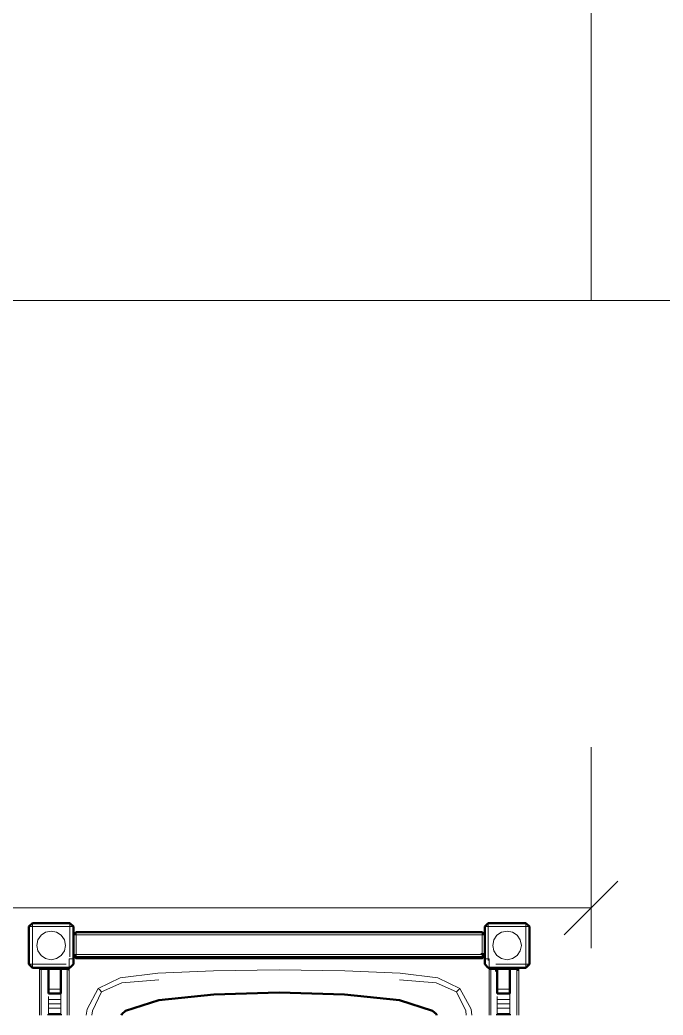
# Model space of a CAD drawing. Header units: metres. Extents: x 10 to 831, y 10 to 584.
# Drawn here: x 625.37 to 649.35, y 320 to 357.13 of the extents above; entities that cross this region are included whole.
import ezdxf

# ---------------------------------------------------------------- set-up
doc = ezdxf.new("R2010")
doc.units = ezdxf.units.M
for name, color, linetype, lineweight in [('CUT', 7, 'Continuous', 50), ('DIM', 1, 'Continuous', 13), ('VIS', 8, 'Continuous', 13)]:
    doc.layers.add(name, color=color, linetype=linetype, lineweight=lineweight)

msp = doc.modelspace()

# ---------------------------------------------------------------- linework, layer by layer
at = {"layer": 'CUT'}
for p, q in [((625.7, 323.3), (625.833, 323.433)), ((625.833, 323.433), (627.233, 323.433)), ((627.233, 323.433), (627.367, 323.3)), ((642.7, 323.3), (642.833, 323.433)), ((642.833, 323.433), (644.233, 323.433)), ((644.233, 323.433), (644.367, 323.3)), ((625.7, 321.9), (625.7, 323.3)), ((627.367, 323.3), (627.367, 321.9)), ((627.367, 323), (627.467, 323.1)), ((627.467, 323.1), (642.6, 323.1)), ((642.6, 323.1), (642.7, 323)), ((642.7, 321.9), (642.7, 323.3)), ((644.367, 323.3), (644.367, 321.9)), ((627.367, 322.267), (627.367, 323)), ((642.7, 323), (642.7, 322.267)), ((627.467, 322.167), (627.367, 322.267)), ((642.6, 322.167), (627.467, 322.167)), ((642.7, 322.267), (642.6, 322.167)), ((625.833, 321.767), (625.7, 321.9)), ((627.233, 321.767), (625.833, 321.767)), ((626.433, 321.317), (626.433, 321.767)), ((626.433, 321.767), (626.9, 321.767)), ((626.9, 321.767), (626.9, 321.317)), ((627.367, 321.9), (627.233, 321.767)), ((642.833, 321.767), (642.7, 321.9)), ((644.233, 321.767), (642.833, 321.767)), ((643.167, 321.317), (643.167, 321.767)), ((643.167, 321.767), (643.633, 321.767)), ((643.633, 321.767), (643.633, 321.317)), ((644.367, 321.9), (644.233, 321.767)), ((626.433, 320.968), (626.433, 321.317)), ((626.9, 321.317), (626.9, 320.968)), ((643.167, 320.968), (643.167, 321.317)), ((643.633, 321.317), (643.633, 320.968)), ((626.433, 320.919), (626.433, 320.968)), ((626.433, 320.825), (626.433, 320.919)), ((626.433, 320.808), (626.433, 320.825)), ((626.9, 320.968), (626.9, 320.919)), ((626.9, 320.919), (626.9, 320.825)), ((626.9, 320.825), (626.9, 320.808)), ((632.6, 320.774), (635.033, 320.838)), ((635.033, 320.838), (637.467, 320.774)), ((643.167, 320.919), (643.167, 320.968)), ((643.167, 320.825), (643.167, 320.919)), ((643.167, 320.808), (643.167, 320.825)), ((643.633, 320.968), (643.633, 320.919)), ((643.633, 320.919), (643.633, 320.825)), ((643.633, 320.825), (643.633, 320.808)), ((626.9, 320.808), (626.433, 320.808)), ((629.31, 320.162), (630.549, 320.562)), ((630.549, 320.562), (632.6, 320.774)), ((637.467, 320.774), (639.518, 320.562)), ((639.518, 320.562), (640.757, 320.162)), ((643.633, 320.808), (643.167, 320.808)), ((629.168, 320.029), (629.31, 320.162)), ((640.757, 320.162), (640.899, 320.029)), ((626.433, 320.022), (626.433, 320.039)), ((626.433, 320.039), (626.9, 320.039)), ((626.433, 320), (626.433, 320.022)), ((626.9, 320.039), (626.9, 320.022)), ((626.9, 320.022), (626.9, 320)), ((629.157, 320), (629.168, 320.029)), ((640.899, 320.029), (640.909, 320)), ((643.167, 320.022), (643.167, 320.039)), ((643.167, 320.039), (643.633, 320.039)), ((643.167, 320), (643.167, 320.022)), ((643.633, 320.039), (643.633, 320.022)), ((643.633, 320.022), (643.633, 320))]:
    msp.add_line(p, q, dxfattribs=at)
at = {"layer": 'DIM'}
for p, q in [((646.667, 330), (646.667, 322.5)), ((645.667, 323), (647.667, 325)), ((526.667, 324), (646.667, 324))]:
    msp.add_line(p, q, dxfattribs=at)
at = {"layer": 'VIS'}
for p, q in [((646.667, 346.667), (646.667, 413.733)), ((646.667, 413.6), (646.667, 346.667)), ((526.667, 346.667), (646.667, 346.667)), ((646.667, 346.667), (526.667, 346.667)), ((646.667, 346.667), (654.536, 346.667)), ((654.402, 346.667), (646.667, 346.667)), ((625.7, 323.3), (625.833, 323.433)), ((625.7, 323.3), (625.833, 323.433)), ((625.833, 323.433), (625.833, 323.3)), ((625.833, 323.433), (627.233, 323.433)), ((625.833, 323.433), (625.833, 323.433)), ((625.833, 323.433), (627.233, 323.433)), ((627.233, 323.433), (627.367, 323.3)), ((627.233, 323.3), (627.233, 323.433)), ((627.233, 323.433), (627.233, 323.433)), ((627.367, 323.3), (627.233, 323.433)), ((642.7, 323.3), (642.833, 323.433)), ((642.7, 323.3), (642.833, 323.433)), ((642.833, 323.433), (642.833, 323.3)), ((642.833, 323.433), (644.233, 323.433)), ((642.833, 323.433), (642.833, 323.433)), ((642.833, 323.433), (644.233, 323.433)), ((644.233, 323.433), (644.367, 323.3)), ((644.233, 323.3), (644.233, 323.433)), ((644.233, 323.433), (644.233, 323.433)), ((644.367, 323.3), (644.233, 323.433)), ((625.833, 323.3), (625.7, 323.3)), ((625.7, 321.9), (625.7, 323.3)), ((625.7, 323.3), (625.7, 323.3)), ((625.7, 321.9), (625.7, 323.3)), ((625.833, 323.3), (625.833, 321.9)), ((627.233, 323.3), (625.833, 323.3)), ((626.156, 322.977), (626.329, 323.093)), ((626.329, 323.093), (626.533, 323.133)), ((626.533, 323.133), (626.737, 323.093)), ((626.737, 323.093), (626.91, 322.977)), ((627.367, 323.3), (627.233, 323.3)), ((627.233, 322.18), (627.233, 323.3)), ((627.367, 323.3), (627.367, 322.88)), ((627.367, 323.3), (627.367, 323.3)), ((627.367, 323.3), (627.367, 321.9)), ((627.367, 323), (627.467, 323.1)), ((627.367, 323), (627.467, 323.1)), ((627.467, 323.1), (627.417, 323.05)), ((627.467, 323), (627.467, 323.1)), ((627.467, 323.1), (627.467, 323.05)), ((642.6, 323.1), (627.467, 323.1)), ((627.467, 323.1), (642.6, 323.1)), ((627.467, 323.1), (627.467, 323.1)), ((627.467, 323.1), (627.467, 323)), ((627.467, 323.1), (627.467, 323.1)), ((627.467, 323.1), (642.6, 323.1)), ((627.467, 323.1), (642.6, 323.1)), ((642.7, 323), (642.6, 323.1)), ((642.6, 323.1), (642.6, 323)), ((642.6, 323.1), (642.7, 323)), ((642.6, 323.1), (642.6, 323.1)), ((642.6, 323.1), (642.7, 323)), ((642.6, 323), (642.6, 323.1)), ((642.6, 323.1), (642.6, 323.1)), ((642.7, 323), (642.6, 323.1)), ((642.833, 323.3), (642.7, 323.3)), ((642.7, 322.18), (642.7, 323.3)), ((642.7, 323.3), (642.7, 323.3)), ((642.7, 321.9), (642.7, 323.3)), ((642.833, 323.3), (642.833, 322.04)), ((644.233, 323.3), (642.833, 323.3)), ((643.156, 322.977), (643.329, 323.093)), ((643.329, 323.093), (643.533, 323.133)), ((643.533, 323.133), (643.737, 323.093)), ((643.737, 323.093), (643.91, 322.977)), ((644.367, 323.3), (644.233, 323.3)), ((644.233, 321.9), (644.233, 323.3)), ((644.367, 323.3), (644.367, 321.9)), ((644.367, 323.3), (644.367, 323.3)), ((644.367, 323.3), (644.367, 321.9)), ((626, 322.6), (626.041, 322.804)), ((626.041, 322.804), (626.156, 322.977)), ((626.91, 322.977), (627.026, 322.804)), ((627.026, 322.804), (627.067, 322.6)), ((627.467, 323), (627.367, 323)), ((627.367, 322.267), (627.367, 323)), ((627.367, 323), (627.367, 323)), ((627.367, 322.267), (627.367, 323)), ((627.467, 323), (642.6, 323)), ((627.467, 322.467), (627.467, 323)), ((627.467, 323), (627.467, 322.267)), ((642.6, 323), (627.467, 323)), ((642.6, 323), (642.7, 323)), ((642.6, 323), (642.6, 322.333)), ((642.7, 323), (642.6, 323)), ((642.6, 322.267), (642.6, 323)), ((642.7, 323), (642.65, 323)), ((642.7, 322.2), (642.7, 323)), ((642.7, 323), (642.7, 322.2)), ((642.7, 323), (642.7, 323)), ((642.7, 323), (642.7, 323)), ((642.7, 323), (642.7, 322.267)), ((642.7, 323), (642.7, 322.267)), ((642.7, 322.9), (642.7, 322.9)), ((642.7, 322.9), (642.7, 322.3)), ((643, 322.6), (643.041, 322.804)), ((643.041, 322.804), (643.156, 322.977)), ((643.91, 322.977), (644.026, 322.804)), ((644.026, 322.804), (644.067, 322.6)), ((626.041, 322.396), (626, 322.6)), ((626.156, 322.223), (626.041, 322.396)), ((627.026, 322.396), (626.91, 322.223)), ((627.067, 322.6), (627.026, 322.396)), ((643.041, 322.396), (643, 322.6)), ((643.156, 322.223), (643.041, 322.396)), ((644.026, 322.396), (643.91, 322.223)), ((644.067, 322.6), (644.026, 322.396)), ((626.329, 322.107), (626.156, 322.223)), ((626.533, 322.067), (626.329, 322.107)), ((626.737, 322.107), (626.533, 322.067)), ((626.91, 322.223), (626.737, 322.107)), ((627.2, 322.1), (627.2, 320)), ((627.2, 322.1), (627.335, 322.1)), ((627.2, 322.1), (627.2, 322.1)), ((627.467, 322.167), (627.367, 322.267)), ((627.367, 322.267), (627.467, 322.267)), ((627.367, 322.267), (627.367, 322.267)), ((627.467, 322.167), (627.367, 322.267)), ((627.367, 322.2), (627.467, 322.1)), ((627.367, 322.2), (627.367, 322.2)), ((627.367, 322.18), (627.367, 322.04)), ((627.467, 322.267), (627.467, 322.167)), ((627.467, 322.267), (642.6, 322.267)), ((642.6, 322.167), (627.467, 322.167)), ((627.467, 322.167), (627.467, 322.167)), ((642.6, 322.167), (627.467, 322.167)), ((627.467, 322.1), (627.467, 322.15)), ((627.467, 322.1), (642.6, 322.1)), ((642.7, 322.3), (642.554, 322.3)), ((642.6, 322.267), (642.7, 322.267)), ((642.7, 322.267), (642.6, 322.167)), ((642.6, 322.167), (642.6, 322.267)), ((642.7, 322.267), (642.6, 322.167)), ((642.6, 322.1), (642.7, 322.2)), ((642.6, 322.167), (642.6, 322.167)), ((642.6, 322.1), (642.6, 322.1)), ((642.7, 322.2), (642.65, 322.2)), ((642.7, 322.2), (642.65, 322.15)), ((642.7, 322.3), (642.7, 322.3)), ((642.7, 322.267), (642.7, 322.267)), ((642.7, 322.2), (642.7, 322.2)), ((642.867, 322.1), (642.732, 322.1)), ((642.867, 321.833), (642.867, 322.1)), ((642.867, 322.1), (642.867, 321.7)), ((642.867, 322.1), (642.867, 322.1)), ((643.329, 322.107), (643.156, 322.223)), ((643.533, 322.067), (643.329, 322.107)), ((643.737, 322.107), (643.533, 322.067)), ((643.91, 322.223), (643.737, 322.107)), ((625.833, 321.767), (625.7, 321.9)), ((625.7, 321.9), (625.833, 321.9)), ((625.7, 321.9), (625.7, 321.9)), ((625.833, 321.767), (625.7, 321.9)), ((625.833, 321.9), (625.833, 321.767)), ((625.833, 321.9), (627.093, 321.9)), ((626.953, 321.767), (625.833, 321.767)), ((625.833, 321.767), (625.833, 321.767)), ((627.233, 321.767), (625.833, 321.767)), ((626.167, 321.767), (626.1, 321.7)), ((626.1, 321.7), (626.167, 321.7)), ((626.1, 321.7), (626.1, 320)), ((626.2, 321.767), (626.15, 321.717)), ((626.167, 321.7), (626.167, 321.767)), ((626.167, 321.767), (626.167, 321.733)), ((626.167, 321.767), (626.167, 321.767)), ((626.167, 321.767), (627.133, 321.767)), ((627.133, 321.767), (626.167, 321.767)), ((626.167, 321.7), (627.133, 321.7)), ((626.167, 320), (626.167, 321.7)), ((626.2, 321.767), (626.2, 321.717)), ((626.2, 321.767), (626.2, 321.767)), ((627.1, 321.767), (626.2, 321.767)), ((626.2, 321.767), (627.1, 321.767)), ((626.433, 321.767), (626.433, 321.621)), ((626.433, 321.767), (626.433, 321.767)), ((626.967, 321.767), (626.433, 321.767)), ((626.433, 321.767), (626.433, 321.767)), ((626.433, 321.767), (626.433, 321.094)), ((626.433, 321.767), (626.9, 321.767)), ((626.433, 321.767), (626.9, 321.767)), ((626.433, 321.767), (626.433, 321.317)), ((626.9, 320), (626.9, 321.767)), ((626.9, 321.767), (626.9, 321.767)), ((626.9, 321.317), (626.9, 321.767)), ((626.967, 321.767), (626.967, 321.767)), ((627.2, 321.667), (627.1, 321.767)), ((627.1, 321.767), (627.1, 321.717)), ((627.1, 321.767), (627.15, 321.717)), ((627.1, 321.767), (627.1, 321.767)), ((627.2, 321.7), (627.133, 321.767)), ((627.133, 321.767), (627.133, 321.7)), ((627.133, 321.767), (627.2, 321.7)), ((627.133, 321.767), (627.133, 321.767)), ((627.133, 321.7), (627.2, 321.7)), ((627.133, 321.7), (627.133, 320)), ((627.2, 321.7), (627.167, 321.7)), ((627.2, 321.7), (627.2, 321.7)), ((627.2, 320), (627.2, 321.7)), ((627.2, 321.7), (627.2, 320)), ((627.2, 321.667), (627.2, 321.667)), ((627.2, 320), (627.2, 321.667)), ((627.367, 321.9), (627.233, 321.767)), ((627.233, 321.767), (627.233, 321.767)), ((627.367, 321.9), (627.367, 321.9)), ((630.516, 321.568), (629.11, 321.393)), ((630.516, 321.568), (632.586, 321.656)), ((635.033, 321.686), (632.586, 321.656)), ((637.481, 321.656), (635.033, 321.686)), ((639.551, 321.568), (637.481, 321.656)), ((639.551, 321.568), (640.957, 321.393)), ((642.7, 321.9), (642.7, 321.9)), ((642.833, 321.767), (642.7, 321.9)), ((642.833, 321.767), (642.833, 321.767)), ((644.233, 321.767), (642.833, 321.767)), ((642.933, 321.767), (642.867, 321.7)), ((642.867, 321.7), (642.933, 321.7)), ((642.867, 321.7), (642.867, 320)), ((642.967, 321.767), (642.917, 321.717)), ((642.933, 321.767), (642.933, 321.733)), ((642.933, 321.7), (642.933, 321.767)), ((642.933, 321.767), (643.9, 321.767)), ((643.9, 321.767), (642.933, 321.767)), ((642.933, 321.767), (642.933, 321.767)), ((642.933, 321.7), (643.9, 321.7)), ((642.933, 320), (642.933, 321.7)), ((642.967, 321.767), (642.967, 321.717)), ((642.967, 321.767), (642.967, 321.767)), ((642.967, 321.767), (643.867, 321.767)), ((643.867, 321.767), (642.967, 321.767)), ((644.233, 321.767), (642.973, 321.767)), ((643.1, 321.767), (643.1, 321.621)), ((643.1, 321.767), (643.1, 321.767)), ((643.633, 321.767), (643.1, 321.767)), ((643.113, 321.9), (644.233, 321.9)), ((643.167, 321.767), (643.167, 321.767)), ((643.167, 321.767), (643.167, 321.094)), ((643.167, 321.767), (643.633, 321.767)), ((643.167, 321.767), (643.167, 321.317)), ((643.167, 321.767), (643.633, 321.767)), ((643.633, 321.767), (643.633, 321.767)), ((643.633, 320), (643.633, 321.767)), ((643.633, 321.767), (643.633, 321.767)), ((643.633, 321.317), (643.633, 321.767)), ((643.967, 321.667), (643.867, 321.767)), ((643.867, 321.767), (643.867, 321.717)), ((643.867, 321.767), (643.967, 321.667)), ((643.867, 321.767), (643.867, 321.767)), ((643.9, 321.767), (643.967, 321.7)), ((643.967, 321.7), (643.9, 321.767)), ((643.9, 321.767), (643.9, 321.7)), ((643.9, 321.767), (643.9, 321.767)), ((643.9, 321.7), (643.967, 321.7)), ((643.9, 321.7), (643.9, 320)), ((643.967, 321.667), (643.917, 321.667)), ((643.967, 321.7), (643.933, 321.7)), ((643.967, 321.7), (643.967, 320)), ((643.967, 320), (643.967, 321.7)), ((643.967, 321.7), (643.967, 321.7)), ((643.967, 321.667), (643.967, 320)), ((643.967, 321.667), (643.967, 321.667)), ((643.967, 320), (643.967, 321.667)), ((644.233, 321.9), (644.367, 321.9)), ((644.367, 321.9), (644.233, 321.767)), ((644.233, 321.767), (644.233, 321.9)), ((644.367, 321.9), (644.233, 321.767)), ((644.233, 321.767), (644.233, 321.767)), ((644.367, 321.9), (644.367, 321.9)), ((626.433, 320.968), (626.433, 321.317)), ((626.9, 321.317), (626.9, 320.968)), ((628.288, 320.998), (629.11, 321.393)), ((629.172, 321.201), (628.413, 320.874)), ((630.545, 321.32), (629.172, 321.201)), ((639.522, 321.32), (640.895, 321.201)), ((641.654, 320.874), (640.895, 321.201)), ((641.779, 320.998), (640.957, 321.393)), ((643.167, 320.968), (643.167, 321.317)), ((643.633, 321.317), (643.633, 320.968)), ((626.433, 320.968), (626.433, 320.808)), ((626.9, 320.968), (626.433, 320.968)), ((626.433, 320.919), (626.433, 320.968)), ((626.433, 320.919), (626.433, 320.825)), ((626.433, 320.808), (626.433, 320.825)), ((626.9, 320.968), (626.9, 320.808)), ((626.9, 320.808), (626.9, 320.968)), ((626.9, 320.919), (626.9, 320.968)), ((626.9, 320.825), (626.9, 320.919)), ((626.9, 320.808), (626.9, 320.825)), ((627.876, 320.22), (628.288, 320.998)), ((628.413, 320.874), (628.07, 320.159)), ((628.288, 320.998), (628.3, 320.986)), ((628.335, 320.951), (628.3, 320.986)), ((628.335, 320.951), (628.413, 320.874)), ((632.6, 320.774), (635.033, 320.838)), ((635.033, 320.838), (637.467, 320.774)), ((641.732, 320.951), (641.654, 320.874)), ((641.997, 320.159), (641.654, 320.874)), ((641.732, 320.951), (641.767, 320.986)), ((641.767, 320.986), (641.779, 320.998)), ((641.779, 320.998), (641.773, 320.992)), ((642.191, 320.22), (641.779, 320.998)), ((643.167, 320.968), (643.167, 320.808)), ((643.633, 320.968), (643.167, 320.968)), ((643.167, 320.919), (643.167, 320.968)), ((643.167, 320.919), (643.167, 320.825)), ((643.167, 320.808), (643.167, 320.825)), ((643.633, 320.968), (643.633, 320.808)), ((643.633, 320.808), (643.633, 320.968)), ((643.633, 320.919), (643.633, 320.968)), ((643.633, 320.825), (643.633, 320.919)), ((643.633, 320.808), (643.633, 320.825)), ((626.9, 320.808), (626.433, 320.808)), ((626.433, 320.808), (626.433, 320.808)), ((626.433, 320.808), (626.9, 320.808)), ((626.433, 320.583), (626.433, 320.696)), ((626.433, 320.424), (626.433, 320.583)), ((626.9, 320.583), (626.433, 320.583)), ((626.9, 320.808), (626.667, 320.808)), ((626.9, 320.808), (626.667, 320.808)), ((626.9, 320.808), (626.9, 320.808)), ((626.9, 320.808), (626.9, 320.583)), ((626.9, 320.808), (626.9, 320.808)), ((626.9, 320.583), (626.9, 320.424)), ((630.549, 320.562), (629.31, 320.162)), ((630.549, 320.562), (632.6, 320.774)), ((637.467, 320.774), (639.518, 320.562)), ((640.757, 320.162), (639.518, 320.562)), ((643.633, 320.808), (643.167, 320.808)), ((643.167, 320.808), (643.167, 320.808)), ((643.167, 320.808), (643.633, 320.808)), ((643.167, 320.583), (643.167, 320.696)), ((643.167, 320.424), (643.167, 320.583)), ((643.633, 320.583), (643.167, 320.583)), ((643.633, 320.808), (643.4, 320.808)), ((643.633, 320.808), (643.4, 320.808)), ((643.633, 320.808), (643.633, 320.808)), ((643.633, 320.808), (643.633, 320.583)), ((643.633, 320.808), (643.633, 320.808)), ((643.633, 320.583), (643.633, 320.424)), ((626.433, 320.264), (626.433, 320.424)), ((626.433, 320.424), (626.9, 320.424)), ((626.433, 320.039), (626.433, 320.264)), ((626.9, 320.264), (626.433, 320.264)), ((626.9, 320.424), (626.9, 320.264)), ((626.9, 320.264), (626.9, 320.039)), ((627.846, 320), (627.876, 320.22)), ((628.055, 320), (628.07, 320.159)), ((629.31, 320.162), (629.168, 320.029)), ((640.899, 320.029), (640.757, 320.162)), ((642.012, 320), (641.997, 320.159)), ((642.22, 320), (642.191, 320.22)), ((643.167, 320.264), (643.167, 320.424)), ((643.167, 320.424), (643.633, 320.424)), ((643.167, 320.039), (643.167, 320.264)), ((643.633, 320.264), (643.167, 320.264)), ((643.633, 320.424), (643.633, 320.264)), ((643.633, 320.264), (643.633, 320.039)), ((626.433, 320), (626.433, 320.039)), ((626.433, 320.039), (626.433, 320.039)), ((626.433, 320.039), (626.433, 320.039)), ((626.433, 320.039), (626.433, 320)), ((626.9, 320.039), (626.433, 320.039)), ((626.9, 320.039), (626.433, 320.039)), ((626.9, 320.039), (626.433, 320.039)), ((626.433, 320.039), (626.433, 320.022)), ((626.433, 320.039), (626.9, 320.039)), ((626.433, 320), (626.433, 320.022)), ((626.9, 320.039), (626.9, 320.039)), ((626.9, 320.039), (626.9, 320)), ((626.9, 320), (626.9, 320.039)), ((626.9, 320.039), (626.9, 320.039)), ((626.9, 320.039), (626.9, 320.022)), ((626.9, 320), (626.9, 320.022)), ((629.168, 320.029), (629.157, 320)), ((640.909, 320), (640.899, 320.029)), ((643.167, 320), (643.167, 320.039)), ((643.167, 320.039), (643.167, 320.039)), ((643.167, 320.039), (643.167, 320.039)), ((643.167, 320.039), (643.167, 320)), ((643.633, 320.039), (643.167, 320.039)), ((643.633, 320.039), (643.167, 320.039)), ((643.633, 320.039), (643.167, 320.039)), ((643.167, 320.039), (643.167, 320.022)), ((643.167, 320.039), (643.633, 320.039)), ((643.167, 320), (643.167, 320.022)), ((643.633, 320.039), (643.633, 320.039)), ((643.633, 320.039), (643.633, 320)), ((643.633, 320), (643.633, 320.039)), ((643.633, 320.039), (643.633, 320.039)), ((643.633, 320.039), (643.633, 320.022)), ((643.633, 320), (643.633, 320.022))]:
    msp.add_line(p, q, dxfattribs=at)

doc.saveas('drawing.dxf')
